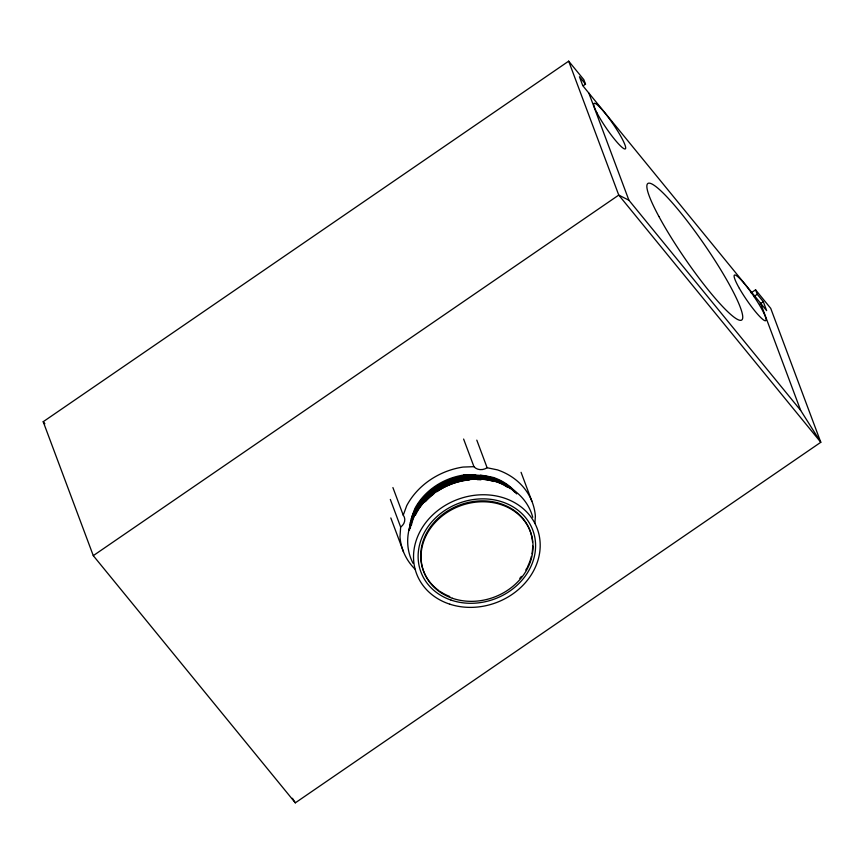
<?xml version="1.0" encoding="UTF-8"?>
<svg xmlns="http://www.w3.org/2000/svg" width="864" height="864" viewBox="0 0 864 864"><rect width="100%" height="100%" fill="white"/><g stroke="black" fill="none" stroke-linecap="round" stroke-linejoin="round"><path stroke-width="1.3" d="M534.87 523.53L535.378 516.24A69.001 59.022 -20.5 0 0 497.491 469.886L487.123 467.748A9.828 8.402 -20.5 0 1 473.947 466.668L463.018 467.068A69.001 59.022 -20.5 0 0 406.717 505.688L403.24 515.182A9.828 8.402 -20.5 0 1 400.658 527.072L399.978 536.803A69.001 59.022 -20.5 0 0 414.882 569.03M751.129 292.864L755.568 289.818L770.72 308.351L820.8 442.282L295.315 802.84L93.28 555.649L43.2 421.718L568.685 61.16L583.837 79.693L585.511 84.164L583.286 85.687M93.28 555.649L618.754 195.091L628.906 200.232L800.636 410.357L820.8 442.282L618.754 195.091L568.685 61.16M753.905 296.568L757.242 294.278L755.568 289.818M759.974 303.977L763.301 301.698L757.242 294.278M411.329 519.037A74.12 63.396 -20.5 0 1 413.089 513.475L414.914 508.496A59.724 51.084 -20.5 0 1 463.644 475.06L470.956 474.811A74.12 63.396 -20.5 0 1 475.697 474.876M463.644 475.06L470.956 474.811M585.511 84.164L579.442 76.745L582.779 85.676L766.638 310.619L763.301 301.698M43.2 421.718L44.885 423.77M292.432 798.282L295.315 802.84M760.579 303.21L800.636 410.357M588.848 93.096L628.906 200.232M521.068 472.316L531.868 501.196M476.798 440.132L487.123 467.748M463.612 439.052L473.947 466.668M392.904 487.566L403.24 515.182M390.334 499.457L400.658 527.072M390.82 517.936L403.488 551.837M410.357 528.109A59.724 51.084 -20.5 0 1 449.593 481.723A59.724 51.084 -20.5 0 1 510.289 488.7M411.35 525.301A59.724 51.084 -20.5 0 1 507.568 487.339M425.369 501.714A59.724 51.084 -20.5 0 1 433.76 493.949M436.871 491.692A59.724 51.084 -20.5 0 1 469.454 479.876M477.155 479.606A59.724 51.084 -20.5 0 1 480.924 479.801M415.4 515.225A59.724 51.084 -20.5 0 1 493.873 481.486M480.384 475.211A74.12 63.396 -20.5 0 1 488.052 476.388L493.484 477.5A59.724 51.084 -20.5 0 1 516.413 493.085M409.439 530.323A74.12 63.396 -20.5 0 1 409.892 526.079M410.368 523.249A74.12 63.396 -20.5 0 1 410.648 521.845M409.871 528.466A59.724 51.084 -20.5 0 1 451.937 479.844A59.724 51.084 -20.5 0 1 514.598 492.037M409.331 530.075A59.724 51.084 -20.5 0 1 452.261 478.721A59.724 51.084 -20.5 0 1 516.715 493.906M413.078 563.35A64.4 55.091 -20.5 0 1 451.051 484.099A64.4 55.091 -20.5 0 1 532.742 517.288M532.699 546.026A56.938 48.708 -20.5 0 1 531.922 553.867M531.392 556.33A56.938 48.708 -20.5 0 1 527.569 566.73M527.008 567.832A56.938 48.708 -20.5 0 1 525.787 570.024M521.424 576.385A56.938 48.708 -20.5 0 1 519.782 578.372M449.744 596.516A56.938 48.708 -20.5 0 1 439.916 591.343M438.836 590.587A56.938 48.708 -20.5 0 1 452.423 508.226A56.938 48.708 -20.5 0 1 532.57 542.171M449.842 604.195A64.4 55.091 -20.5 0 0 539.978 540.691A64.4 55.091 -20.5 0 0 440.759 508.324A64.4 55.091 -20.5 0 0 449.842 604.195M451.051 600.091A59.724 51.084 -20.5 0 0 535.453 542.171A59.724 51.084 -20.5 0 0 444.074 510.959A59.724 51.084 -20.5 0 0 451.051 600.091M452.434 598.288A56.938 48.708 -20.5 0 0 532.904 543.067A56.938 48.708 -20.5 0 0 445.781 513.313A56.938 48.708 -20.5 0 0 452.434 598.288M658.897 216.475A82.804 11.966 55.5 0 0 740.156 320.328A82.804 11.966 55.5 0 0 685.174 218.365A82.804 11.966 55.5 0 0 658.897 216.475M596.808 112.579A27.605 3.985 55.5 0 0 624.283 148.824A27.605 3.985 55.5 0 0 607.943 116.867A27.605 3.985 55.5 0 0 596.808 112.579M739.39 288.382A27.605 3.985 55.5 0 0 765.698 320.663A27.605 3.985 55.5 0 0 745.2 284.634A27.605 3.985 55.5 0 0 739.39 288.382"/></g></svg>
